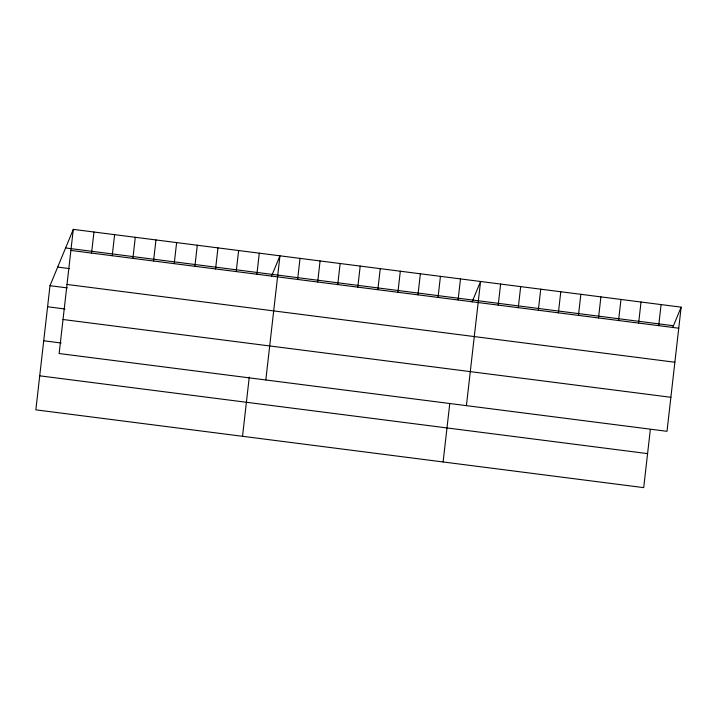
<?xml version="1.0" encoding="UTF-8"?>
<svg xmlns="http://www.w3.org/2000/svg" width="717" height="717" viewBox="0 0 717 717"><rect width="100%" height="100%" fill="white"/><g stroke="black" fill="none" stroke-linecap="round" stroke-linejoin="round"><path stroke-width="1.08" d="M73.295 229.368L59.144 353.526L667.007 431.311L681.15 307.154L73.295 229.368L49.993 285.689L35.85 409.846L643.705 487.632L650.328 429.519M91.561 253.074L93.963 232.012M112.228 255.718L114.621 234.656M132.896 258.362L135.289 237.3M153.563 261.006L155.956 239.944M174.231 263.65L176.624 242.588M194.899 266.303L197.292 245.232M215.566 268.947L217.959 247.876M236.225 271.591L238.627 250.52M256.892 274.235L259.294 253.173M242.525 436.295L249.265 377.079M265.819 379.974L279.962 255.817L271.483 276.314M297.627 279.442L300.02 258.38M317.685 282.014L320.078 260.943M337.743 284.577L340.145 263.515M357.801 287.15L360.203 266.079M377.859 289.713L380.261 268.651M397.917 292.276L400.319 271.214M417.975 294.848L420.377 273.786M438.042 297.412L440.435 276.35M458.1 299.984L460.493 278.913M443.115 461.963L449.738 403.841M466.408 405.643L480.56 281.485L472.073 301.982M498.216 305.11L500.618 284.049M518.274 307.683L520.676 286.621M538.333 310.246L540.735 289.184M558.391 312.818L560.793 291.747M578.458 315.381L580.851 294.32M598.516 317.945L600.909 296.883M618.574 320.517L620.976 299.455M638.632 323.08L641.034 302.018M658.69 325.652L661.092 304.582M672.671 327.651L681.15 307.154M65.606 247.957L673.46 325.742M70.893 250.43L678.748 328.216M57.683 267.1L69.648 268.633M67.013 284.452L674.876 362.237M49.993 285.689L67.398 287.92M47.6 306.751L64.996 308.982M63.024 319.504L670.879 397.29M43.719 340.772L61.124 343.004M39.722 375.825L647.585 453.61"/></g></svg>
